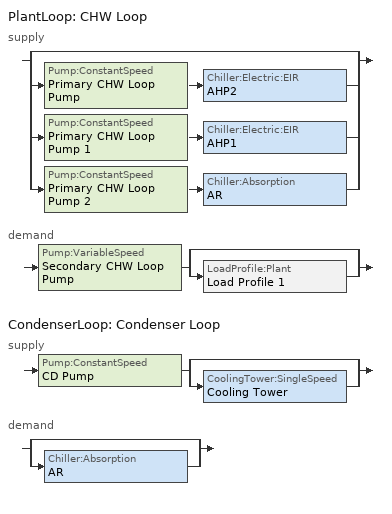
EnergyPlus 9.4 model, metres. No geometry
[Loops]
PlantLoop 'CHW Loop'
 supply: split
  | bypass
  | Pump:ConstantSpeed 'Primary CHW Loop Pump' > Chiller:Electric:EIR 'AHP2'
  | Pump:ConstantSpeed 'Primary CHW Loop Pump 1' > Chiller:Electric:EIR 'AHP1'
  | Pump:ConstantSpeed 'Primary CHW Loop Pump 2' > Chiller:Absorption 'AR'
 demand: Pump:VariableSpeed 'Secondary CHW Loop Pump' > split
  | bypass
  | LoadProfile:Plant 'Load Profile 1'
CondenserLoop 'Condenser Loop'
 supply: Pump:ConstantSpeed 'CD Pump' > split
  | bypass
  | CoolingTower:SingleSpeed 'Cooling Tower'
 demand: split
  | bypass
  | Chiller:Absorption 'AR'
[Site:Location]
JSBC2O18 (O1-O1:31-12)  (01-01:31-12): Latitude {deg}=35.7; Longitude {deg}=139.8; Time Zone {hr}=9; Elevation {m}=0
[Building]
Building: North Axis {deg}=0; Terrain=Suburbs; Loads Convergence Tolerance Value {W}=.04; Temperature Convergence Tolerance Value {deltaC}=.4; Solar Distribution=FullExterior; Maximum Number of Warmup Days=25; Minimum Number of Warmup Days=6
[PlantLoop]
CHW Loop: Fluid Type=Water; Plant Equipment Operation Scheme=CHW Loop Operation; Maximum Loop Temperature {C}=80; Minimum Loop Temperature {C}=0; Maximum Loop Flow Rate {m3/s}=0.05385; Minimum Loop Flow Rate {m3/s}=0; Plant Loop Volume {m3}=autocalculate; Load Distribution Scheme=SequentialLoad; Plant Loop Demand Calculation Scheme=SingleSetpoint; Common Pipe Simulation=TwoWayCommonPipe; Pressure Simulation Type=None
[PlantEquipmentOperationSchemes]
CHW Loop Operation: Control Scheme 1=CHW Loop Scheme 1; Control Scheme 1 Schedule=On 24/7
[PlantEquipmentOperation:CoolingLoad]
CHW Loop Scheme 1: 0, 300000, CHW Loop Scheme 1 Range 1 Equipment List, 300000, 600000, CHW Loop Scheme 1 Range 2 Equipment List, 600000, 1.127e+06, CHW Loop Scheme 1 Range 3 Equipment List
Condenser Loop Scheme 1: 0, 1e+15, Condenser Loop Scheme 1 Range 1 Equipment List
[PlantEquipmentList]
CHW Loop Scheme 1 Range 1 Equipment List: AHP1
CHW Loop Scheme 1 Range 2 Equipment List: AHP1, AHP2
CHW Loop Scheme 1 Range 3 Equipment List: AHP1, AHP2, AR
[Pump:VariableSpeed]
Secondary CHW Loop Pump: Design Maximum Flow Rate {m3/s}=0.05385; Design Pump Head {Pa}=245000; Design Power Consumption {W}=33000; Motor Efficiency=0.9; Fraction of Motor Inefficiencies to Fluid Stream=0; Coefficient 1 of the Part Load Performance Curve=0; Coefficient 2 of the Part Load Performance Curve=1; Coefficient 3 of the Part Load Performance Curve=0; Coefficient 4 of the Part Load Performance Curve=0; Design Minimum Flow Rate {m3/s}=0; Pump Control Type=Continuous
[LoadProfile:Plant]
Load Profile 1: Load Schedule=Load Profile 1 Load Schedule; Peak Flow Rate {m3/s}=0.05385; Flow Rate Fraction Schedule=Load Profile 1 Flow Frac Schedule
[Pump:ConstantSpeed] Motor Efficiency=0.9; Fraction of Motor Inefficiencies to Fluid Stream=0; Pump Control Type=Intermittent
Name | Design Flow Rate {m3/s} | Design Pump Head {Pa} | Design Power Consumption {W}
Primary CHW Loop Pump; Primary CHW Loop Pump 1 | 0.014333 | 147000 | 3700
Primary CHW Loop Pump 2 | 0.0252 | 147000 | 7500
CD Pump | 0.041667 | 245000 | 18500
[Chiller:Electric:EIR] Reference Capacity {W}=300000; Reference COP {W/W}=5.5; Reference Leaving Chilled Water Temperature {C}=6.67; Reference Entering Condenser Fluid Temperature {C}=29.4; Reference Chilled Water Flow Rate {m3/s}=0.014333; Reference Condenser Fluid Flow Rate {m3/s}=autosize; Cooling Capacity Function of Temperature Curve=Air cooled CentCapFT; Electric Input to Cooling Output Ratio Function of Temperature Curve=Air cooled CentEIRFT; Electric Input to Cooling Output Ratio Function of Part Load Ratio Curve=Air cooled CentEIRFPLR; Minimum Part Load Ratio=0.1; Maximum Part Load Ratio=1; Optimum Part Load Ratio=1; Minimum Unloading Ratio=0.25; Condenser Type=AirCooled; Condenser Fan Power Ratio {W/W}=0.04; Fraction of Compressor Electric Consumption Rejected by Condenser=1; Leaving Chilled Water Lower Temperature Limit {C}=5; Chiller Flow Mode=NotModulated; Design Heat Recovery Water Flow Rate {m3/s}=0; Sizing Factor=1; Basin Heater Capacity {W/K}=0; Basin Heater Setpoint Temperature {C}=2; Basin Heater Operating Schedule=On 24/7; Condenser Heat Recovery Relative Capacity Fraction=1
AHP2; AHP1
[Chiller:Absorption]
AR: Nominal Capacity {W}=527000; Nominal Pumping Power {W}=5100; Minimum Part Load Ratio=0.15; Maximum Part Load Ratio=1; Optimum Part Load Ratio=0.65; Design Condenser Inlet Temperature {C}=35; Design Chilled Water Flow Rate {m3/s}=0.0252; Design Condenser Water Flow Rate {m3/s}=0.041667; Coefficient 1 of the Hot Water or Steam Use Part Load Ratio Curve=0.03303; Coefficient 2 of the Hot Water or Steam Use Part Load Ratio Curve=0.6852; Coefficient 3 of the Hot Water or Steam Use Part Load Ratio Curve=0.2818; Coefficient 1 of the Pump Electric Use Part Load Ratio Curve=1; Coefficient 2 of the Pump Electric Use Part Load Ratio Curve=0; Coefficient 3 of the Pump Electric Use Part Load Ratio Curve=0; Chilled Water Outlet Temperature Lower Limit {C}=5; Chiller Flow Mode=NotModulated; Sizing Factor=1
[CondenserLoop]
Condenser Loop: Fluid Type=Water; Condenser Equipment Operation Scheme=Condenser Loop Operation; Maximum Loop Temperature {C}=50; Minimum Loop Temperature {C}=5; Maximum Loop Flow Rate {m3/s}=0.041667; Minimum Loop Flow Rate {m3/s}=0; Condenser Loop Volume {m3}=autocalculate; Load Distribution Scheme=SequentialLoad; Pressure Simulation Type=None
[CondenserEquipmentOperationSchemes]
Condenser Loop Operation: Control Scheme 1=Condenser Loop Scheme 1; Control Scheme 1 Schedule=On 24/7
[CondenserEquipmentList]
Condenser Loop Scheme 1 Range 1 Equipment List: Cooling Tower
[CoolingTower:SingleSpeed]
Cooling Tower: Design Air Flow Rate {m3/s}=29.717; Design Fan Power {W}=7500; Free Convection Regime Air Flow Rate {m3/s}=autocalculate; Free Convection Regime Air Flow Rate Sizing Factor=0.1; Free Convection U-Factor Times Area Value Sizing Factor=0.1; Performance Input Method=NominalCapacity; Heat Rejection Capacity and Nominal Capacity Sizing Ratio=1.25; Nominal Capacity {W}=872100; Free Convection Capacity {W}=10000; Free Convection Nominal Capacity Sizing Factor=0.1; Design Inlet Air Dry-Bulb Temperature {C}=35; Design Inlet Air Wet-Bulb Temperature {C}=27; Design Approach Temperature {deltaC}=5; Design Range Temperature {deltaC}=5; Basin Heater Capacity {W/K}=0; Basin Heater Setpoint Temperature {C}=2; Basin Heater Operating Schedule=On 24/7; Evaporation Loss Mode=SaturatedExit; Evaporation Loss Factor {percent/K}=0.2; Drift Loss Percent {percent}=0; Blowdown Calculation Mode=ConcentrationRatio; Blowdown Concentration Ratio=3; Blowdown Makeup Water Usage Schedule=On 24/7; Capacity Control=FanCycling; Cell Control=MinimalCell; Cell Minimum  Water Flow Rate Fraction=0.33; Cell Maximum Water Flow Rate Fraction=2.5; Sizing Factor=1
[AvailabilityManager:Scheduled] Schedule=HVAC schedule
CHW Loop Availability; Condenser Loop Availability
[SetpointManager:Scheduled] Control Variable=Temperature
Name | Schedule | Setpoint Node or NodeList
CHW Loop Demand Side Setpoint Manager | Chilled water flow set point temperature: Always 7 C | CHW Loop Demand Side Setpoint Manager Node List
CHW Loop Supply Side Setpoint Manager | Chilled water flow set point temperature: Always 7 C | CHW Loop Supply Side Setpoint Manager Node List
Condenser Loop Setpoint Manager | Condenser flow set point temperature: Always 29.0 C | Condenser Loop Setpoint Manager Node List
[Schedule:Compact]
On 24/7; HVAC schedule: Through: 12/31, For: AllDays, Until: 24:00, 1
Chilled water flow set point temperature: Always 7 C: Through: 12/31, For: AllDays, Until: 24:00, 7
Condenser flow set point temperature: Always 29.0 C: Through: 12/31, For: AllDays, Until: 24:00, 29
Load Profile 1 Load Schedule: THROUGH: 12/31, FOR: AllDays, UNTIL: 4:00, 0, UNTIL: 8:00, -225400, UNTIL: 12:00, -563500, UNTIL: 16:00, -901600, UNTIL: 20:00, -1127000, UNTIL: 24:00, 0
Load Profile 1 Flow Frac Schedule: THROUGH: 12/31, FOR: AllDays, UNTIL: 4:00, 0, UNTIL: 8:00, 0.2, UNTIL: 12:00, 0.5, UNTIL: 16:00, 0.8, UNTIL: 20:00, 1, UNTIL: 24:00, 0
[Curve:Biquadratic] Minimum Value of x=5; Maximum Value of x=10; Minimum Value of y=24; Maximum Value of y=35
Name | Coefficient1 Constant | Coefficient2 x | Coefficient3 x**2 | Coefficient4 y | Coefficient5 y**2 | Coefficient6 x*y
Air cooled CentCapFT | 0.257896 | 0.0389016 | -0.00021708 | 0.0468684 | -0.00094284 | -0.00034344
Air cooled CentEIRFT | 0.933884 | -0.058212 | 0.00450036 | 0.00243 | 0.000486 | -0.001215
[Curve:Quadratic]
Air cooled CentEIRFPLR: Coefficient1 Constant=0.222903; Coefficient2 x=0.313387; Coefficient3 x**2=0.46371; Minimum Value of x=0; Maximum Value of x=1
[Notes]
Hourly weather file: C:\ProgramData\DesignBuilder\Weather Data\Tokyo.epw
off heating day
off cooling day
used in seasonal schedules
